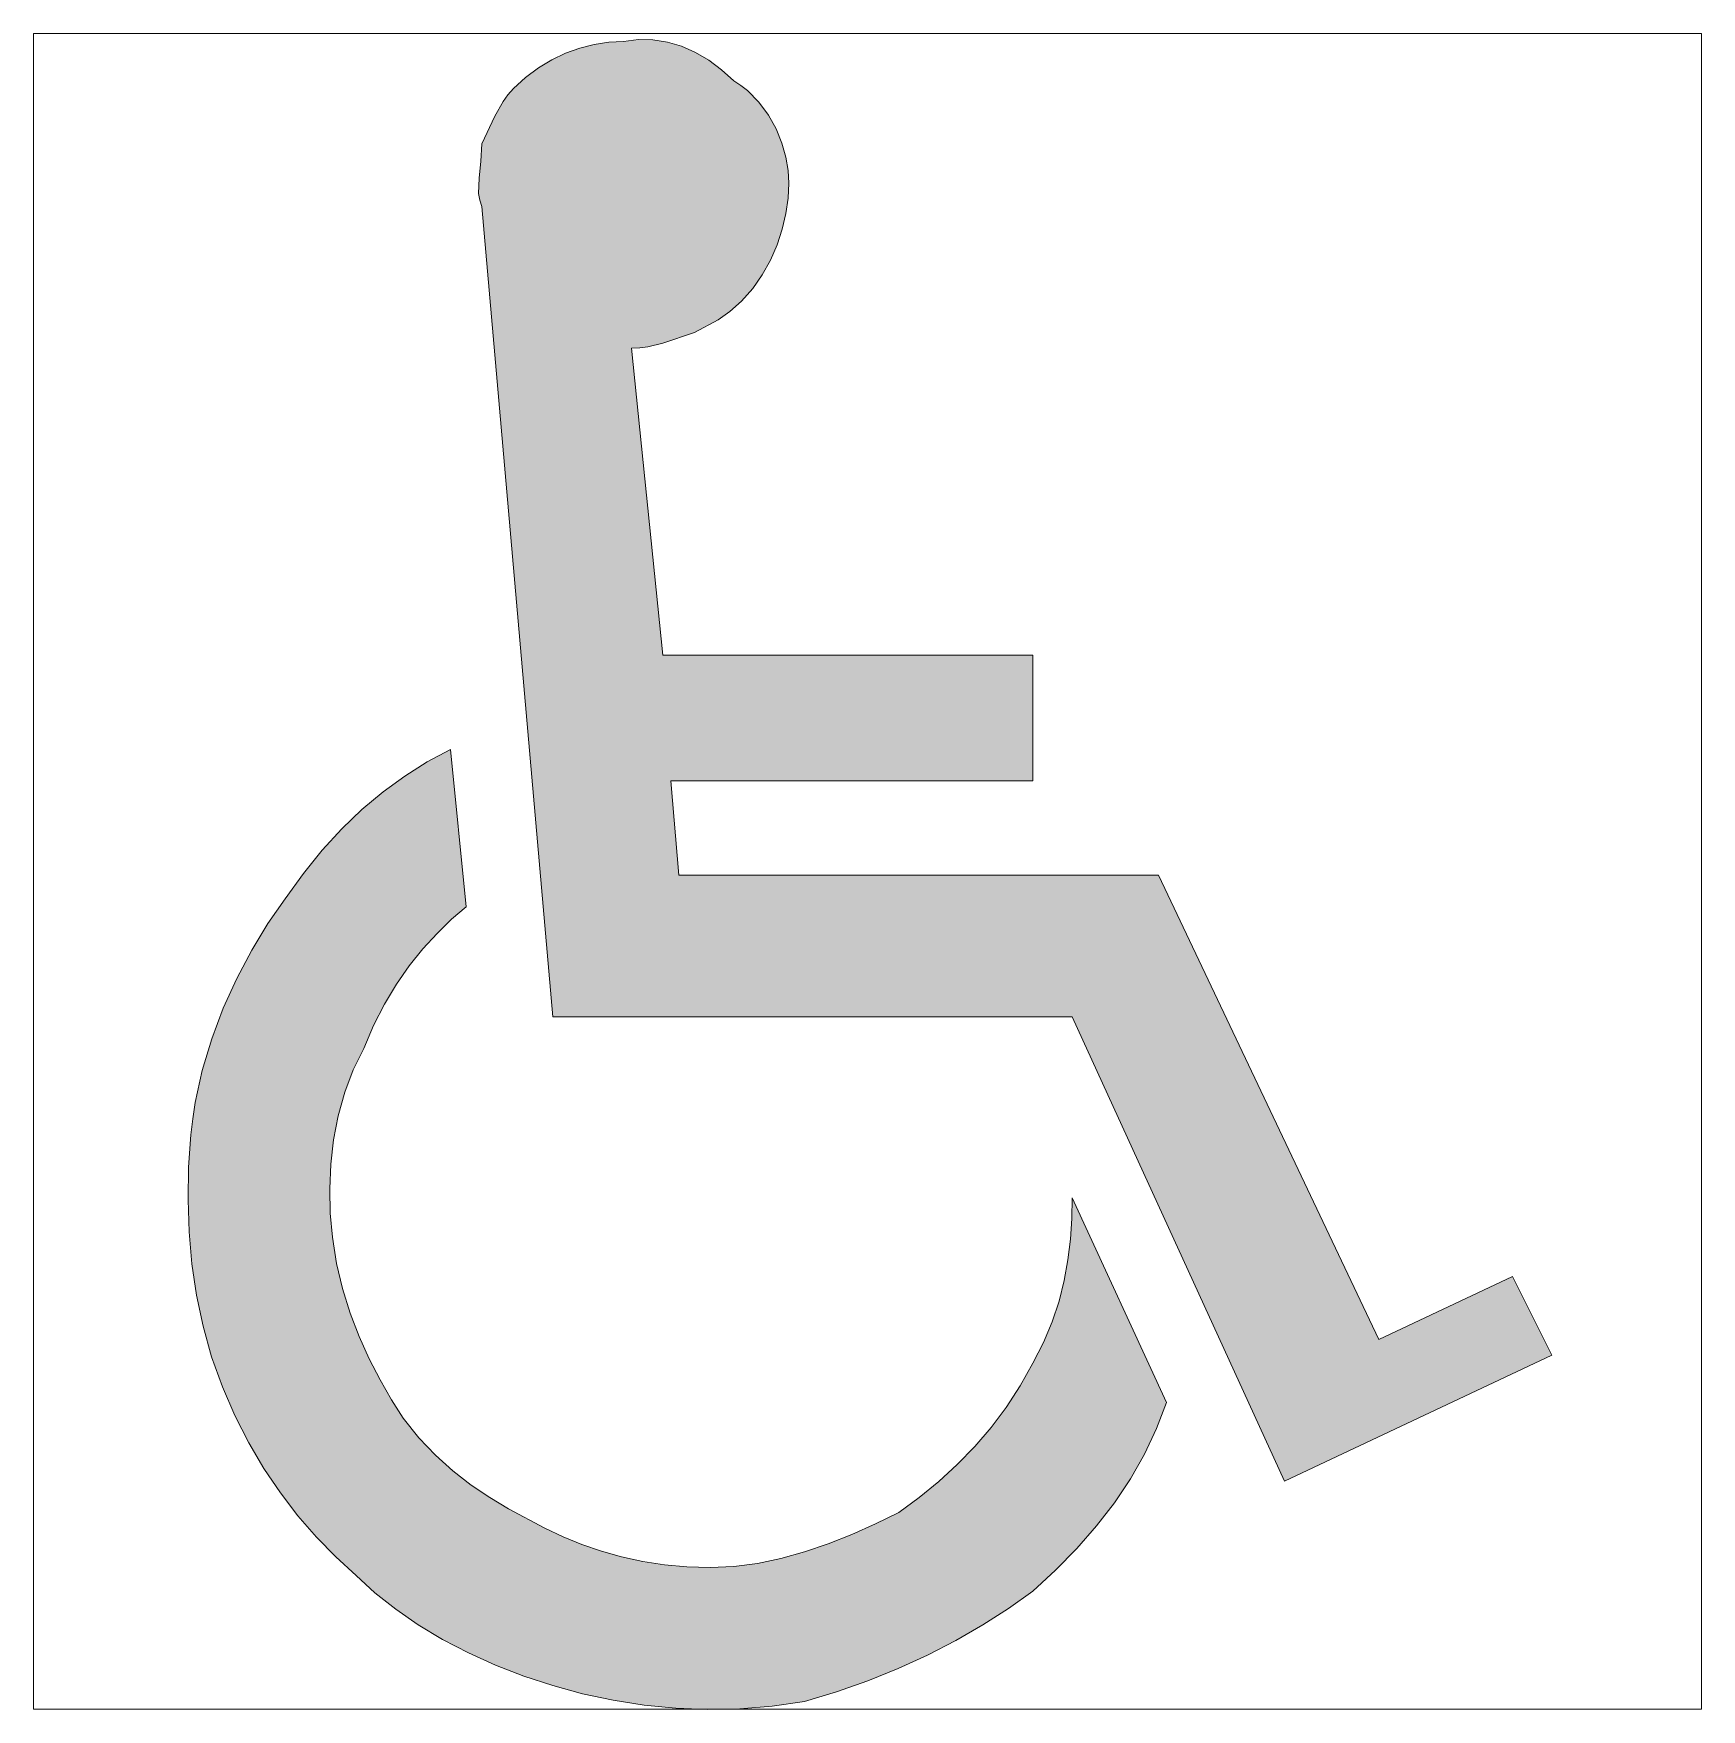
# Model space of a CAD drawing. Header units: metres. Extents: x 72 to 326, y 13 to 269.
import ezdxf

# ---------------------------------------------------------------- set-up
doc = ezdxf.new("R2010")
doc.units = ezdxf.units.M
doc.layers.add('FILL_WHITE_FFFFFF', color=7, linetype='Continuous', true_color=0xffffff)
doc.layers.add('STROKE_WHITE_FFFFFF', color=7, linetype='Continuous', true_color=0xffffff)

msp = doc.modelspace()

# ---------------------------------------------------------------- hatches: boundary and pattern name
at = {"layer": 'FILL_WHITE_FFFFFF', "true_color": 0xffffff}
h = msp.add_hatch(color=7, dxfattribs=at)
h.dxf.hatch_style = 1
h.paths.add_polyline_path([(243.15, 140.59), (276.75, 69.79), (297.15, 79.39), (303.15, 67.39), (262.35, 48.19), (229.95, 118.99), (150.75, 118.99), (139.95, 242.59), (139.61, 243.55), (139.44, 244.6), (139.5, 246.94), (139.78, 249.51), (139.95, 252.19), (141.9, 256.39), (143.16, 258.61), (143.9, 259.64), (144.75, 260.59), (146.6, 262.28), (148.56, 263.74), (150.59, 264.98), (152.7, 265.99), (154.86, 266.78), (157.07, 267.34), (159.3, 267.68), (161.55, 267.79), (163.8, 268.08), (166.03, 268.04), (168.24, 267.69), (170.4, 267.04), (172.51, 266.12), (174.54, 264.93), (176.5, 263.48), (178.35, 261.79), (179.43, 261.08), (180.43, 260.29), (182.19, 258.51), (183.64, 256.54), (184.8, 254.44), (185.67, 252.29), (186.28, 250.15), (186.64, 248.1), (186.75, 246.19), (186.64, 243.9), (186.3, 241.53), (185.74, 239.13), (184.95, 236.74), (183.94, 234.42), (182.7, 232.19), (181.24, 230.1), (179.55, 228.19), (177.75, 226.6), (175.95, 225.34), (172.35, 223.39), (167.55, 221.74), (165.26, 221.2), (164.05, 221.05), (162.75, 220.99), (167.55, 174.19), (223.95, 174.19), (223.95, 154.99), (168.75, 154.99), (169.95, 140.59), (243.15, 140.59)])
h = msp.add_hatch(color=7, dxfattribs=at)
h.dxf.hatch_style = 1
h.paths.add_polyline_path([(244.35, 60.19), (242.83, 56.2), (240.99, 52.32), (238.84, 48.55), (236.4, 44.89), (233.67, 41.35), (230.68, 37.92), (227.44, 34.6), (223.95, 31.39), (220.24, 28.75), (216.32, 26.24), (212.2, 23.86), (207.9, 21.64), (203.43, 19.59), (198.81, 17.73), (194.04, 16.05), (189.15, 14.59), (184.2, 13.86), (179.27, 13.45), (174.36, 13.35), (169.5, 13.54), (164.69, 14.02), (159.96, 14.76), (155.3, 15.76), (150.75, 16.99), (146.31, 18.45), (142.01, 20.13), (137.88, 21.99), (133.95, 24.04), (130.24, 26.26), (126.79, 28.64), (123.61, 31.15), (120.75, 33.79), (117.66, 36.61), (114.69, 39.64), (111.87, 42.91), (109.2, 46.39), (106.7, 50.11), (104.38, 54.04), (102.26, 58.21), (100.35, 62.59), (98.72, 67.15), (97.41, 71.8), (96.41, 76.54), (95.7, 81.34), (95.28, 86.21), (95.12, 91.11), (95.21, 96.05), (95.55, 100.99), (95.83, 103.47), (96.22, 105.94), (97.29, 110.84), (98.74, 115.65), (100.5, 120.34), (102.55, 124.87), (104.83, 129.18), (107.31, 133.23), (109.95, 136.99), (112.71, 140.88), (115.58, 144.44), (118.56, 147.69), (121.65, 150.64), (124.86, 153.32), (128.18, 155.73), (131.61, 157.88), (135.15, 159.79), (137.55, 135.79), (135.3, 133.88), (133.09, 131.74), (130.93, 129.38), (128.85, 126.79), (126.89, 123.98), (125.06, 120.94), (123.41, 117.68), (121.95, 114.19), (120.32, 110.94), (119.01, 107.5), (118.01, 103.92), (117.3, 100.24), (116.88, 96.51), (116.72, 92.76), (116.81, 89.04), (117.15, 85.39), (117.76, 81.4), (118.67, 77.54), (119.83, 73.81), (121.2, 70.24), (122.74, 66.84), (124.41, 63.63), (126.16, 60.6), (127.95, 57.79), (130.31, 54.81), (132.84, 52.13), (135.52, 49.74), (138.3, 47.59), (141.13, 45.68), (143.98, 43.96), (149.55, 40.99), (152.31, 39.7), (155.18, 38.54), (158.16, 37.51), (161.25, 36.64), (164.46, 35.94), (167.78, 35.43), (171.21, 35.1), (174.75, 34.99), (178.35, 35.16), (181.95, 35.63), (185.55, 36.39), (189.15, 37.39), (192.75, 38.63), (196.35, 40.06), (199.95, 41.66), (203.55, 43.39), (206.64, 45.7), (209.61, 48.14), (212.43, 50.71), (215.1, 53.44), (217.6, 56.34), (219.92, 59.43), (222.04, 62.7), (223.95, 66.19), (225.59, 69.34), (226.91, 72.49), (227.96, 75.64), (228.75, 78.79), (229.32, 81.94), (229.69, 85.09), (229.89, 88.24), (229.95, 91.39), (244.35, 60.19)])

# ---------------------------------------------------------------- linework, layer by layer
at = {"layer": 'FILL_WHITE_FFFFFF', "lineweight": 0, "true_color": 0xffffff}
for points in [[(243.15, 140.59), (276.75, 69.79), (297.15, 79.39), (303.15, 67.39), (262.35, 48.19), (229.95, 118.99), (150.75, 118.99), (139.95, 242.59), (139.61, 243.55), (139.44, 244.6), (139.5, 246.94), (139.78, 249.51), (139.95, 252.19), (141.9, 256.39), (143.16, 258.61), (143.9, 259.64), (144.75, 260.59), (146.6, 262.28), (148.56, 263.74), (150.59, 264.98), (152.7, 265.99), (154.86, 266.78), (157.07, 267.34), (159.3, 267.68), (161.55, 267.79), (163.8, 268.08), (166.03, 268.04), (168.24, 267.69), (170.4, 267.04), (172.51, 266.12), (174.54, 264.93), (176.5, 263.48), (178.35, 261.79), (179.43, 261.08), (180.43, 260.29), (182.19, 258.51), (183.64, 256.54), (184.8, 254.44), (185.67, 252.29), (186.28, 250.15), (186.64, 248.1), (186.75, 246.19), (186.64, 243.9), (186.3, 241.53), (185.74, 239.13), (184.95, 236.74), (183.94, 234.42), (182.7, 232.19), (181.24, 230.1), (179.55, 228.19), (177.75, 226.6), (175.95, 225.34), (172.35, 223.39), (167.55, 221.74), (165.26, 221.2), (164.05, 221.05), (162.75, 220.99), (167.55, 174.19), (223.95, 174.19), (223.95, 154.99), (168.75, 154.99), (169.95, 140.59)], [(244.35, 60.19), (242.83, 56.2), (240.99, 52.32), (238.84, 48.55), (236.4, 44.89), (233.67, 41.35), (230.68, 37.92), (227.44, 34.6), (223.95, 31.39), (220.24, 28.75), (216.32, 26.24), (212.2, 23.86), (207.9, 21.64), (203.43, 19.59), (198.81, 17.73), (194.04, 16.05), (189.15, 14.59), (184.2, 13.86), (179.27, 13.45), (174.36, 13.35), (169.5, 13.54), (164.69, 14.02), (159.96, 14.76), (155.3, 15.76), (150.75, 16.99), (146.31, 18.45), (142.01, 20.13), (137.88, 21.99), (133.95, 24.04), (130.24, 26.26), (126.79, 28.64), (123.61, 31.15), (120.75, 33.79), (117.66, 36.61), (114.69, 39.64), (111.87, 42.91), (109.2, 46.39), (106.7, 50.11), (104.38, 54.04), (102.26, 58.21), (100.35, 62.59), (98.72, 67.15), (97.41, 71.8), (96.41, 76.54), (95.7, 81.34), (95.28, 86.21), (95.12, 91.11), (95.21, 96.05), (95.55, 100.99), (95.83, 103.47), (96.22, 105.94), (97.29, 110.84), (98.74, 115.65), (100.5, 120.34), (102.55, 124.87), (104.83, 129.18), (107.31, 133.23), (109.95, 136.99), (112.71, 140.88), (115.58, 144.44), (118.56, 147.69), (121.65, 150.64), (124.86, 153.32), (128.18, 155.73), (131.61, 157.88), (135.15, 159.79), (137.55, 135.79), (135.3, 133.88), (133.09, 131.74), (130.93, 129.38), (128.85, 126.79), (126.89, 123.98), (125.06, 120.94), (123.41, 117.68), (121.95, 114.19), (120.32, 110.94), (119.01, 107.5), (118.01, 103.92), (117.3, 100.24), (116.88, 96.51), (116.72, 92.76), (116.81, 89.04), (117.15, 85.39), (117.76, 81.4), (118.67, 77.54), (119.83, 73.81), (121.2, 70.24), (122.74, 66.84), (124.41, 63.63), (126.16, 60.6), (127.95, 57.79), (130.31, 54.81), (132.84, 52.13), (135.52, 49.74), (138.3, 47.59), (141.13, 45.68), (143.98, 43.96), (149.55, 40.99), (152.31, 39.7), (155.18, 38.54), (158.16, 37.51), (161.25, 36.64), (164.46, 35.94), (167.78, 35.43), (171.21, 35.1), (174.75, 34.99), (178.35, 35.16), (181.95, 35.63), (185.55, 36.39), (189.15, 37.39), (192.75, 38.63), (196.35, 40.06), (199.95, 41.66), (203.55, 43.39), (206.64, 45.7), (209.61, 48.14), (212.43, 50.71), (215.1, 53.44), (217.6, 56.34), (219.92, 59.43), (222.04, 62.7), (223.95, 66.19), (225.59, 69.34), (226.91, 72.49), (227.96, 75.64), (228.75, 78.79), (229.32, 81.94), (229.69, 85.09), (229.89, 88.24), (229.95, 91.39)]]:
    msp.add_lwpolyline(points, close=True, dxfattribs=at)
at = {"layer": 'STROKE_WHITE_FFFFFF', "lineweight": 0, "true_color": 0xffffff}
msp.add_lwpolyline([(71.55, 13.39), (325.95, 13.39), (325.95, 268.99), (71.55, 268.99), (71.55, 13.39)], dxfattribs=at)

doc.saveas('drawing.dxf')
